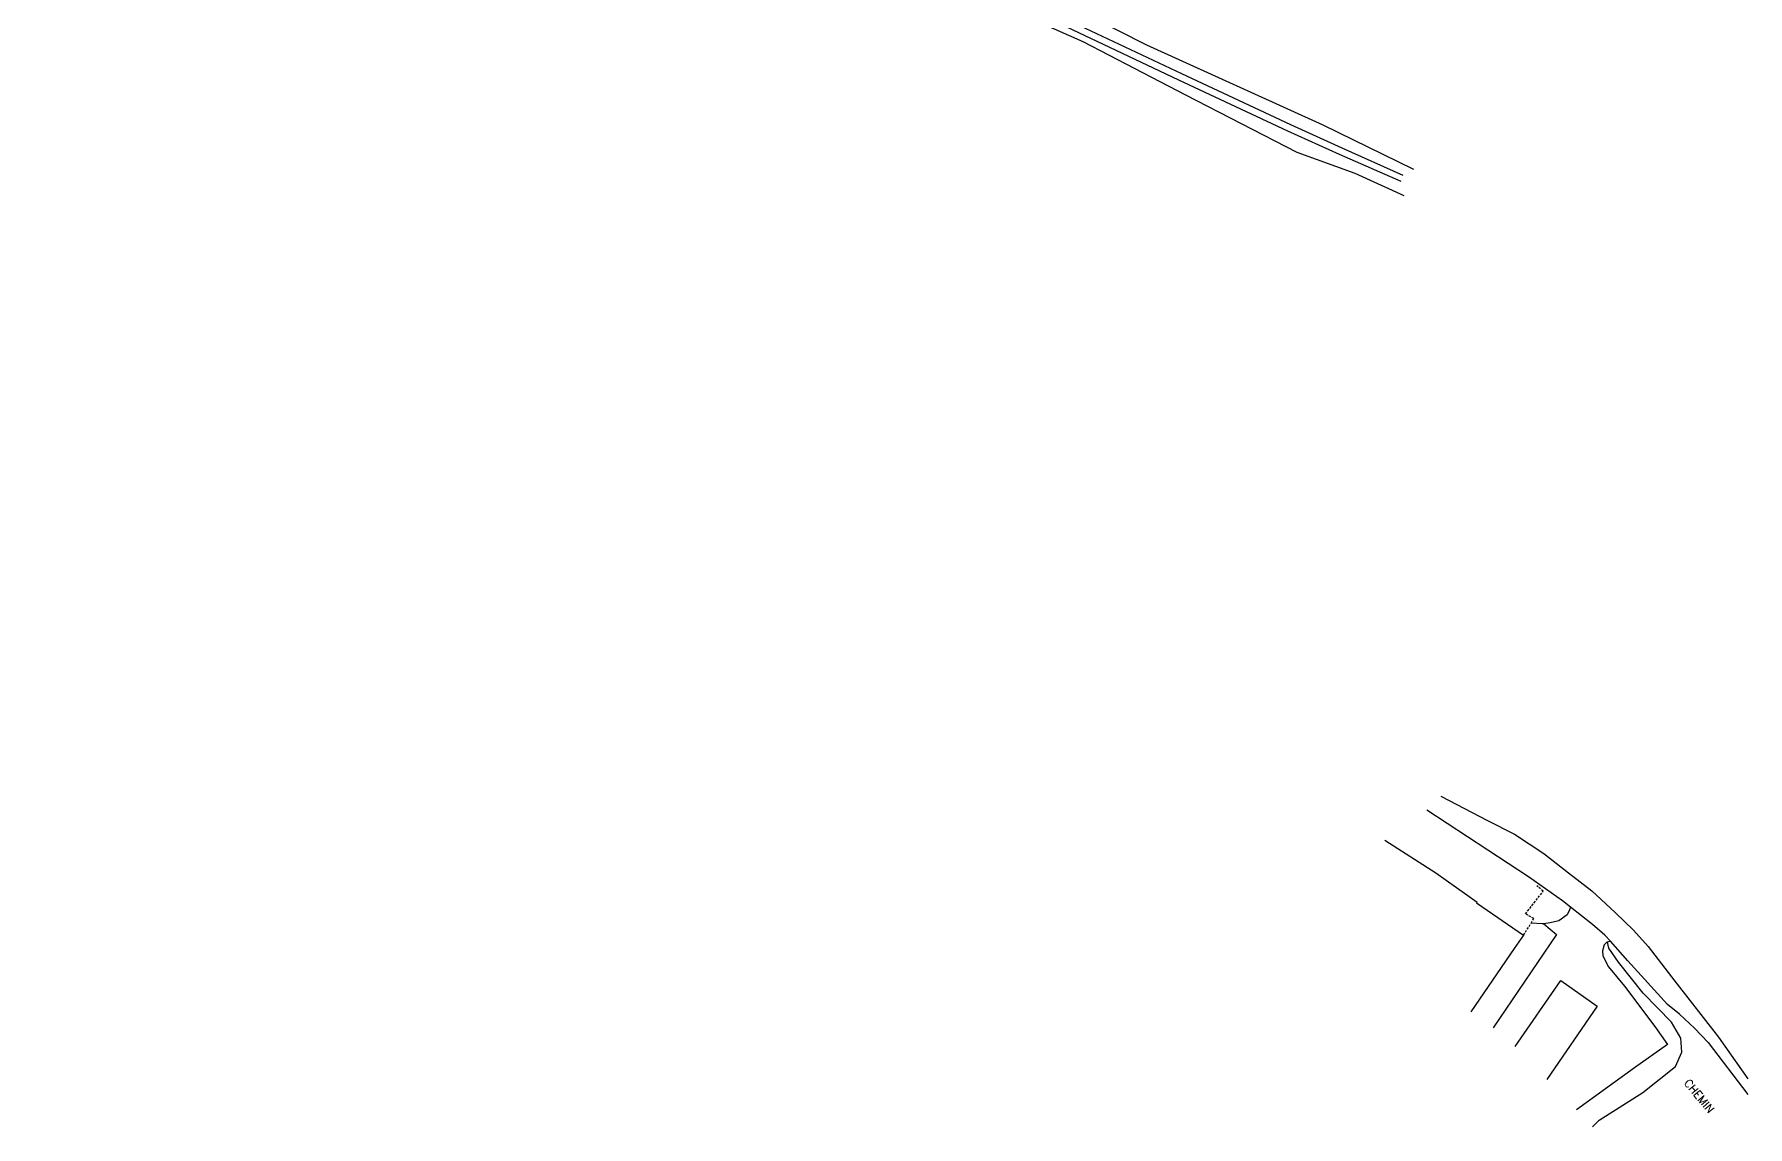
# Model space of a CAD drawing. Header units: millimetres. Extents: x 266000 to 267000, y 124222 to 125000.
# Drawn here: x 266625.2 to 267000, y 124221.8 to 124460.7 of the extents above; entities that cross this region are included whole.
import ezdxf
from ezdxf.enums import TextEntityAlignment as Align

# ---------------------------------------------------------------- set-up
doc = ezdxf.new("R2010")
doc.units = ezdxf.units.MM
doc.linetypes.add('DASHED', pattern=[0.75, 0.5, -0.25])
for name, color, linetype in [('W0006', 2, 'CONTINUOUS'), ('W0017', 7, 'CONTINUOUS'), ('W0071', 7, 'CONTINUOUS'), ('W0101', 7, 'CONTINUOUS'), ('W0112', 1, 'DASHED'), ('W0211', 2, 'CONTINUOUS'), ('W0700', 7, 'CONTINUOUS'), ('W0989', 7, 'CONTINUOUS')]:
    doc.layers.add(name, color=color, linetype=linetype)
doc.styles.get("Standard").update_dxf_attribs({"font": 'romans.shx', "width": 0.85})

msp = doc.modelspace()

# ---------------------------------------------------------------- linework, layer by layer
at = {"layer": 'W0006'}
for points in [[(266955.37, 124266.19), (266958.2, 124263.87), (266944.32, 124243.41)], [(266949.12, 124239.36), (266959.1, 124253.76), (266967.09, 124248.13), (266956.07, 124232.16)]]:
    msp.add_lwpolyline(points, dxfattribs=at)
at = {"layer": 'W0017'}
for points in [[(266961.21, 124269.84), (266961, 124269.2), (266960.51, 124268.14), (266958.67, 124266.79), (266956.77, 124266.37), (266955.37, 124266.19), (266955.07, 124266.15), (266952.6, 124266.3)], [(266969.95, 124262.39), (266969.33, 124262.18), (266969.21, 124262.14), (266968.61, 124261.54), (266968.27, 124260.27), (266968.3, 124259.14), (266969.58, 124256.74), (266973.05, 124252.52), (266979.71, 124243.71), (266982.47, 124239.76), (266975.24, 124234.66), (266962.54, 124225.48)]]:
    msp.add_lwpolyline(points, dxfattribs=at)
at = {"layer": 'W0071'}
for points in [[(266988.39, 124243.35), (266985.1, 124246.41), (266982.48, 124248.56), (266973.81, 124258.07), (266969.95, 124262.39), (266968.78, 124263.71), (266966.06, 124265.99), (266961.21, 124269.84), (266959.48, 124271.2), (266952.02, 124276.45), (266929.8, 124291.01)], [(266932.9, 124294.1), (266943.05, 124288.75), (266948.99, 124285.74), (266955.39, 124281.55), (266960.8, 124277.33), (266965.89, 124273.39), (266970.98, 124268.67), (266975.05, 124264.76), (266978.2, 124261.2), (266984.04, 124253.66), (266993.58, 124241.42), (267000, 124232.31)], [(266988.39, 124243.35), (266991.36, 124240.25), (267000, 124228.85)]]:
    msp.add_lwpolyline(points, dxfattribs=at)
at = {"layer": 'W0101'}
for points in [[(266920.63, 124284.49), (266931.79, 124277.35)], [(266931.79, 124277.35), (266940.81, 124270.91), (266940.67, 124270.74), (266950.96, 124263.7), (266948.92, 124260.8), (266939.42, 124246.94)]]:
    msp.add_lwpolyline(points, dxfattribs=at)
msp.add_lwpolyline([(266931.79, 124277.35), (266931.79, 124277.35)], close=True, dxfattribs=at)
at = {"layer": 'W0112'}
msp.add_lwpolyline([(266950.96, 124263.7), (266952.6, 124266.3), (266953.24, 124267.31), (266951.4, 124268.36), (266955.28, 124273.31), (266953.86, 124274.51), (266953.86, 124274.51)], dxfattribs=at)
at = {"layer": 'W0211'}
for points in [[(266632.53, 124572.19), (266649.84, 124563.54), (266655.3, 124560.86), (266671.28, 124553.03), (266684.96, 124547.27), (266698.47, 124541.04), (266729.78, 124526.15), (266760.6, 124511.26), (266788.12, 124498.26), (266794.8, 124495.1), (266821.45, 124481.68), (266844.64, 124470.44), (266856.09, 124464.65), (266868.53, 124458.36), (266907.04, 124440.87), (266926.86, 124431.2), (266926.86, 124431.2)], [(266924.84, 124425.35), (266914.16, 124430.23), (266901.45, 124434.79), (266877.13, 124447.37), (266854.65, 124459.04), (266817.69, 124475.4), (266798.39, 124484.67), (266773.09, 124496.33), (266755.28, 124505.46), (266731.11, 124517.19), (266709.62, 124527.59), (266695.13, 124533.56), (266682.6, 124539.71)], [(266966.08, 124221.81), (266967.52, 124223.21), (266977.04, 124229.3), (266984.22, 124234.97), (266985.56, 124238.08), (266985.34, 124241.18), (266983.35, 124244.64), (266977.13, 124250.98), (266971.74, 124257.81), (266969.62, 124260.84), (266969.33, 124262.18)]]:
    msp.add_lwpolyline(points, dxfattribs=at)
at = {"layer": 'W0700'}
for points in [[(266626.94, 124571.83), (266648.64, 124561.35), (266652.24, 124559.6), (266667.27, 124552.43), (266674.31, 124549.06), (266684.37, 124544.12), (266692.54, 124540.45), (266721.24, 124526.58), (266750.22, 124512.32), (266774.24, 124500.88), (266799.9, 124488.51), (266822.09, 124477.9), (266850.15, 124464.35), (266876.15, 124452.06), (266899.96, 124440.9), (266911.22, 124435.86), (266924.59, 124429.84)], [(266625.22, 124571), (266625.58, 124570.82), (266647.96, 124560.01), (266651.6, 124558.25), (266666.62, 124551.08), (266673.66, 124547.71), (266683.71, 124542.77), (266691.98, 124539.05), (266720.58, 124525.23), (266749.56, 124510.97), (266773.59, 124499.52), (266799.25, 124487.16), (266821.44, 124476.55), (266849.5, 124462.99), (266875.51, 124450.7), (266899.33, 124439.54), (266910.64, 124434.48), (266924.13, 124428.52)]]:
    msp.add_lwpolyline(points, dxfattribs=at)

# ---------------------------------------------------------------- texts
at = {"layer": 'W0989'}
msp.add_text('CHEMIN', height=1.75, rotation=309.7069, dxfattribs=at).set_placement((266986.6, 124231.87), align=Align.MIDDLE_LEFT)

doc.saveas('drawing.dxf')
